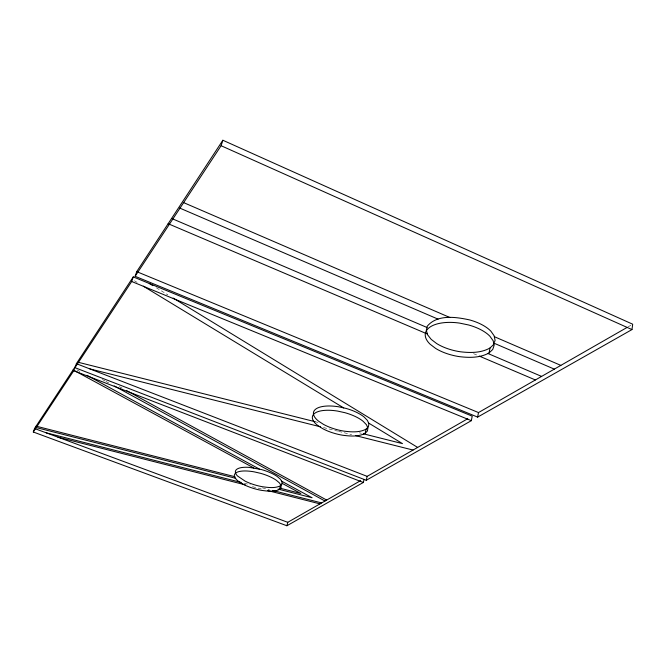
<?xml version="1.0" encoding="UTF-8"?>
<svg xmlns="http://www.w3.org/2000/svg" width="666" height="666" viewBox="0 0 666 666"><rect width="100%" height="100%" fill="white"/><g stroke="black" fill="none" stroke-linecap="round" stroke-linejoin="round"><path stroke-width="0.5" stroke-dasharray="3.33 2.5" d="M628.213 326.781L630.902 325.241M315.035 421.686L318.057 422.444M359.324 432.792L361.33 433.3M323.476 427.564L337.57 431.102M338.578 431.352L351.665 434.632M244.264 483.241L250.291 484.773M262.354 487.845L269.389 489.635M252.464 486.688L263.553 489.51M473.551 353.654L478.313 355.677M76.865 369.821L80.511 371.811M119.331 386.621L122.061 388.111M102.331 379.454L105.07 380.952M105.977 381.452L108.716 382.942M134.44 280.786L137.104 282.401M156.352 287.804L167.865 294.838"/><path stroke-width="1" d="M631.976 329.578L632.7 324.209L222.869 140.251L136.713 271.645L135.131 276.29L477.63 417.107L631.976 329.578L221.104 145.721L135.131 276.29M489.069 352.938L492.723 349.483L494.139 345.346L493.19 340.809L489.876 336.18A34.932 16.558 10.7 0 0 468.656 324.991L459.498 323.085A34.932 16.558 10.7 0 0 429.662 327.306A34.932 16.558 10.7 0 0 430.153 344.247L435.622 348.41A34.932 16.558 10.7 0 0 459.423 356.643C469.355 357.833 480.086 357.975 489.069 352.938L490.01 347.993L493.664 344.505L494.105 343.231L554.32 369.122M477.63 417.107L478.496 412.562L627.314 327.297M471.337 420.679L472.211 416.167L133.267 276.906L76.374 363.678L74.967 367.665L366.267 480.269L471.337 420.679L131.693 281.51L74.967 367.665M366.267 480.269L367.157 476.357L467.74 418.723M33.3 432.009L73.76 370.737L75.158 366.766L34.557 428.504L33.3 432.009L286.904 525.749L363.353 482.459L364.019 479.545M365.135 433.35L367.441 430.96L367.907 428.022L366.45 424.725L363.153 421.312A28.496 11.33 13.7 0 0 344.93 412.695L337.52 411.072A28.496 11.33 13.7 0 0 314.802 413.228A28.496 11.33 13.7 0 0 317.649 425.408L322.544 428.571A28.496 11.33 13.7 0 0 342.474 435.206C349.983 436.188 358.175 436.988 365.135 433.35L366.109 429.145L368.423 426.731L368.889 423.767L367.441 420.462L364.152 417.033A28.447 11.405 13.7 0 0 345.97 408.408L338.569 406.784A28.447 11.405 13.7 0 0 315.875 409.007A28.447 11.405 13.7 0 0 318.689 421.253L323.576 424.425A28.447 11.405 13.7 0 0 343.473 431.052C350.982 432.034 359.174 432.808 366.109 429.145M286.904 525.749L287.77 522.311L360.664 480.619M279.529 489.452L281.085 487.687L281.06 485.456L279.429 482.925L276.29 480.244A24.201 8.225 15.1 0 0 260.356 473.268L254.121 471.844A24.201 8.225 15.1 0 0 235.864 472.91A24.201 8.225 15.1 0 0 239.71 482.217L244.122 484.756A24.201 8.225 15.1 0 0 261.28 490.318C267.291 491.142 273.851 492.191 279.529 489.452L280.478 485.789L282.034 484.007L282.018 481.768L280.394 479.22L277.264 476.531A24.167 8.283 15.1 0 0 261.355 469.538L249.167 467.365A24.167 8.283 15.1 0 0 237.496 475.965L245.113 481.135A24.167 8.283 15.1 0 0 262.246 486.696C268.248 487.52 274.817 488.561 280.478 485.789M221.104 145.721L222.869 140.251M131.693 281.51L133.267 276.906M494.43 342.266L495.088 340.351L494.139 335.789L490.85 331.135A34.857 16.658 10.6 0 0 469.672 319.93C455.969 316.966 437.445 314.127 427.272 326.157L426.315 330.386L427.672 334.898L431.202 339.377L436.655 343.548A34.857 16.658 10.6 0 0 460.406 351.781C470.338 352.963 481.06 353.063 490.01 347.993M78.43 362.329L315.035 421.686M363.336 433.799L402.48 443.623L368.556 423.01M89.943 368.931L320.454 426.806M355.686 435.647L413.062 450.05M36.106 426.157L234.973 476.731M280.036 488.195L300.841 493.489L282.034 483.275M35.331 427.339L235.706 478.313M278.03 489.077L312.104 497.743L281.643 481.177M46.279 432.85L241.25 482.467M272.402 490.401L321.653 502.93M57.934 437.162L245.413 484.89M267.582 490.534L319.996 503.879M34.557 428.504L287.77 522.311M73.76 370.737L363.353 482.459M76.374 363.678L367.157 476.357M136.713 271.645L478.496 412.562M171.603 218.44L426.973 327.472M487.862 353.471L541.591 376.407M168.148 223.709L427.406 334.024M479.262 356.085L535.389 379.961M179.645 208.033L438.07 319.139M183.292 202.472L449.775 317.457M494.33 336.68L560.839 365.384M73.102 369.896L253.796 467.957M86.905 375.283L259.44 469.105M126.607 390.601L326.681 500.058M114.194 385.93L324.991 501.023M143.307 286.172L343.698 407.908M149.267 283.475L152.814 285.639M173.185 298.085L417.649 447.427"/></g></svg>
